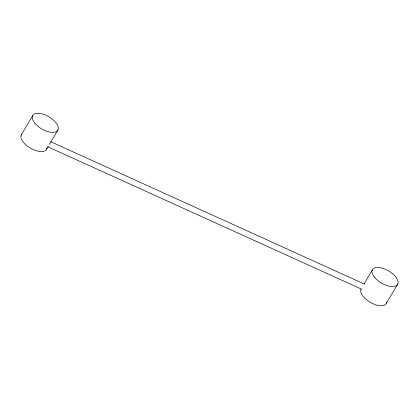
<?xml version="1.0" encoding="UTF-8"?>
<svg xmlns="http://www.w3.org/2000/svg" width="419" height="419" viewBox="0 0 419 419"><rect width="100%" height="100%" fill="white"/><g stroke="black" fill="none" stroke-linecap="round" stroke-linejoin="round"><path stroke-width="0.63" d="M21.233 134.986L32.546 115.822M46.703 149.012L48.363 146.194M49.363 144.503L58.011 129.848M363.98 284.077L372.297 269.988M386.454 303.178L397.767 284.014M50.689 141.706L364.404 284.056M47.646 146.713L361.958 289.335M386.737 302.073A14.56 7.065 30.5 0 1 371.91 303.225A14.56 7.065 30.5 0 1 360.989 289.152M46.986 147.907A14.56 7.065 30.5 0 1 31.147 148.525A14.56 7.065 30.5 0 1 21.83 134.049M374.827 277.661A14.56 7.065 30.5 0 0 397.17 284.951A14.56 7.065 30.5 0 0 383.102 268.396A14.56 7.065 30.5 0 0 374.827 277.661M35.076 123.49A14.56 7.065 30.5 0 0 57.413 130.78A14.56 7.065 30.5 0 0 43.346 114.23A14.56 7.065 30.5 0 0 35.076 123.49"/></g></svg>
